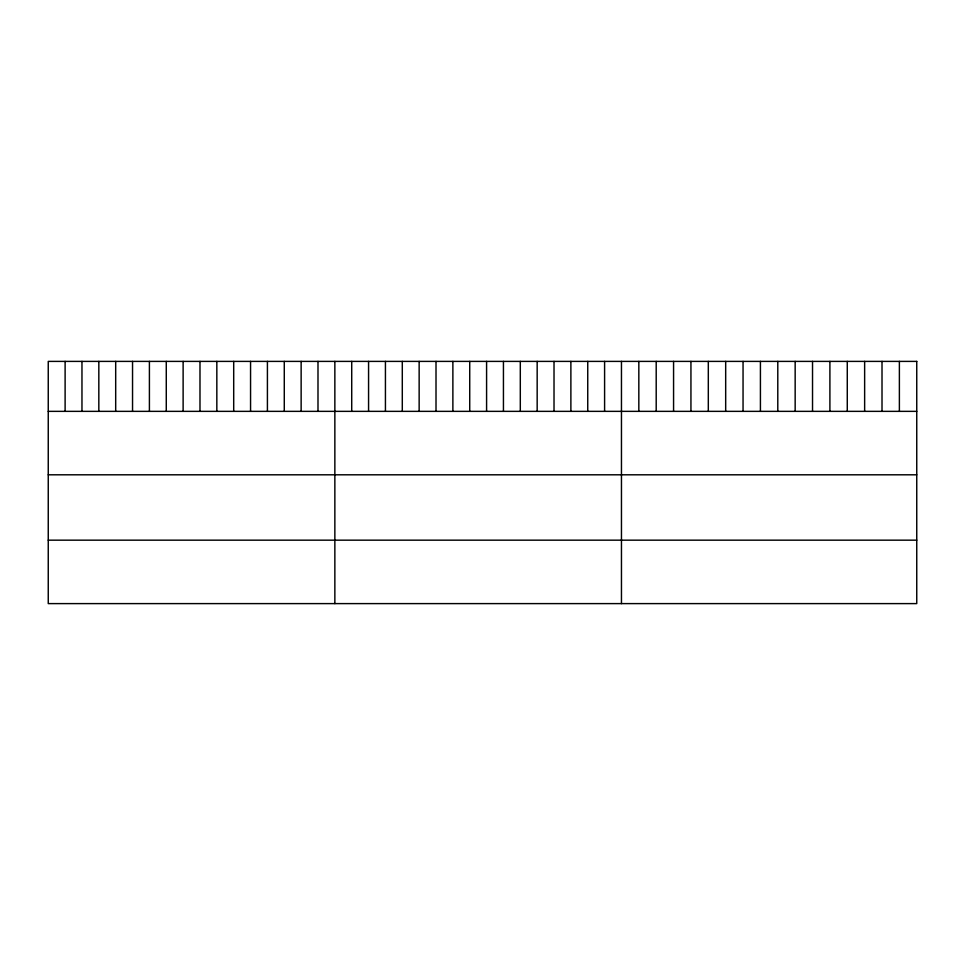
<?xml version="1.0" encoding="UTF-8"?>
<svg xmlns="http://www.w3.org/2000/svg" width="965" height="965" viewBox="0 0 965 965"><rect width="100%" height="100%" fill="white"/><g stroke="black" fill="none" stroke-linecap="round" stroke-linejoin="round"><path stroke-width="1.45" d="M48.25 411.355L916.75 411.355M48.25 474.804L916.75 474.804M48.25 540.171L916.75 540.171M899.38 361.393L899.38 411.355M882.01 361.393L882.01 411.355M864.64 361.393L864.64 411.355M847.27 361.393L847.27 411.355M829.9 361.393L829.9 411.355M812.53 361.393L812.53 411.355M795.16 361.393L795.16 411.355M777.79 361.393L777.79 411.355M760.42 361.393L760.42 411.355M743.05 361.393L743.05 411.355M725.68 361.393L725.68 411.355M708.31 361.393L708.31 411.355M690.94 361.393L690.94 411.355M673.57 361.393L673.57 411.355M656.2 361.393L656.2 411.355M638.83 361.393L638.83 411.355M621.46 361.393L621.46 603.607M604.597 361.393L604.597 411.355M587.745 361.393L587.745 411.355M570.882 361.393L570.882 411.355M554.019 361.393L554.019 411.355M537.167 361.393L537.167 411.355M520.304 361.393L520.304 411.355M503.441 361.393L503.441 411.355M486.589 361.393L486.589 411.355M469.726 361.393L469.726 411.355M452.875 361.393L452.875 411.355M436.011 361.393L436.011 411.355M419.148 361.393L419.148 411.355M402.296 361.393L402.296 411.355M385.433 361.393L385.433 411.355M368.57 361.393L368.57 411.355M351.718 361.393L351.718 411.355M334.855 361.393L334.855 603.607M317.992 361.393L317.992 411.355M301.14 361.393L301.14 411.355M284.277 361.393L284.277 411.355M267.414 361.393L267.414 411.355M250.562 361.393L250.562 411.355M233.699 361.393L233.699 411.355M216.835 361.393L216.835 411.355M199.984 361.393L199.984 411.355M183.121 361.393L183.121 411.355M166.27 361.393L166.27 411.355M149.406 361.393L149.406 411.355M132.543 361.393L132.543 411.355M115.691 361.393L115.691 411.355M98.828 361.393L98.828 411.355M81.965 361.393L81.965 411.355M65.113 361.393L65.113 411.355M916.75 361.393L48.25 361.393L48.25 603.607L916.75 603.607L916.75 361.393"/></g></svg>
